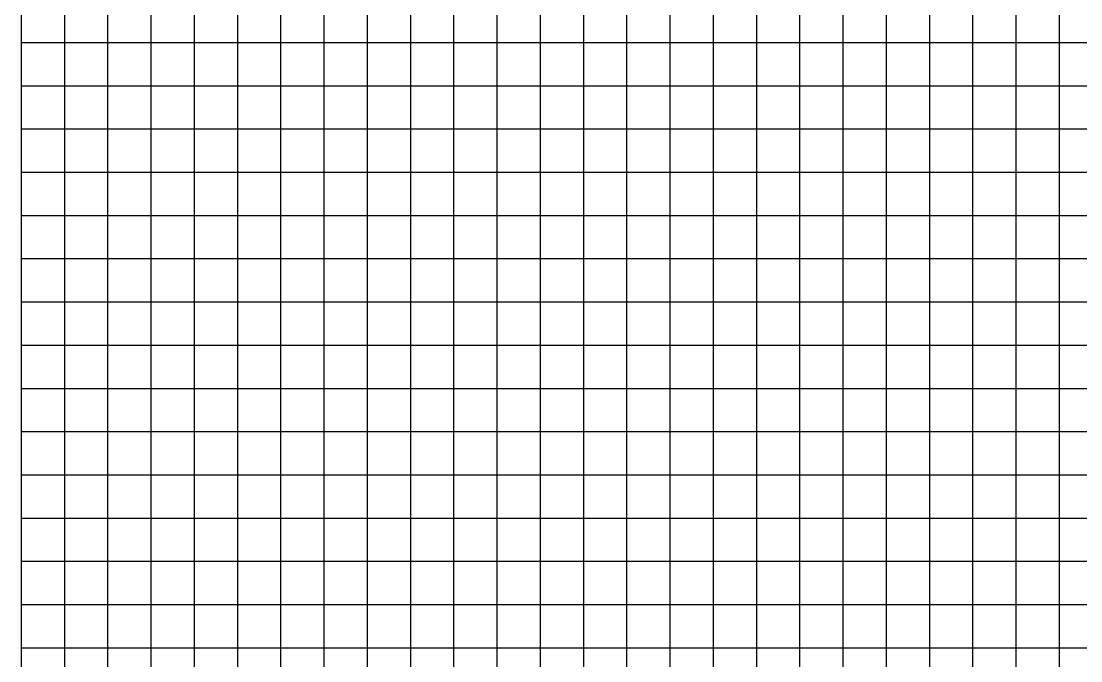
# Model space of a CAD drawing. Header units: millimetres. Extents: x 935 to 1185, y 918 to 1218.
# Drawn here: x 935.1 to 1057.6, y 991.4 to 1065.4 of the extents above; entities that cross this region are included whole.
import ezdxf

# ---------------------------------------------------------------- set-up
doc = ezdxf.new("R2010")
doc.units = ezdxf.units.MM
doc.layers.add('grid_5mm_NE', color=10, linetype='Continuous')

msp = doc.modelspace()

# ---------------------------------------------------------------- linework, layer by layer
at = {"layer": 'grid_5mm_NE', "color": 7}
for points in [[(935.11, 1067.91), (935.11, 1065.41), (935.11, 1062.91), (935.11, 1060.41), (935.11, 1057.91), (935.11, 1055.41), (935.11, 1052.91), (935.11, 1050.41), (935.11, 1047.91), (935.11, 1045.41), (935.11, 1042.91), (935.11, 1040.41), (935.11, 1037.91), (935.11, 1035.41), (935.11, 1032.91), (935.11, 1030.41), (935.11, 1027.91), (935.11, 1025.41), (935.11, 1022.91), (935.11, 1020.41), (935.11, 1017.91), (935.11, 1015.41), (935.11, 1012.91), (935.11, 1010.41), (935.11, 1007.91), (935.11, 1005.41), (935.11, 1002.91), (935.11, 1000.41), (935.11, 997.91), (935.11, 995.41), (935.11, 992.91), (935.11, 990.41)], [(940.11, 1067.91), (940.11, 1065.41), (940.11, 1062.91), (940.11, 1060.41), (940.11, 1057.91), (940.11, 1055.41), (940.11, 1052.91), (940.11, 1050.41), (940.11, 1047.91), (940.11, 1045.41), (940.11, 1042.91), (940.11, 1040.41), (940.11, 1037.91), (940.11, 1035.41), (940.11, 1032.91), (940.11, 1030.41), (940.11, 1027.91), (940.11, 1025.41), (940.11, 1022.91), (940.11, 1020.41), (940.11, 1017.91), (940.11, 1015.41), (940.11, 1012.91), (940.11, 1010.41), (940.11, 1007.91), (940.11, 1005.41), (940.11, 1002.91), (940.11, 1000.41), (940.11, 997.91), (940.11, 995.41), (940.11, 992.91), (940.11, 990.41)], [(945.11, 1067.91), (945.11, 1065.41), (945.11, 1062.91), (945.11, 1060.41), (945.11, 1057.91), (945.11, 1055.41), (945.11, 1052.91), (945.11, 1050.41), (945.11, 1047.91), (945.11, 1045.41), (945.11, 1042.91), (945.11, 1040.41), (945.11, 1037.91), (945.11, 1035.41), (945.11, 1032.91), (945.11, 1030.41), (945.11, 1027.91), (945.11, 1025.41), (945.11, 1022.91), (945.11, 1020.41), (945.11, 1017.91), (945.11, 1015.41), (945.11, 1012.91), (945.11, 1010.41), (945.11, 1007.91), (945.11, 1005.41), (945.11, 1002.91), (945.11, 1000.41), (945.11, 997.91), (945.11, 995.41), (945.11, 992.91), (945.11, 990.41)], [(950.11, 1067.91), (950.11, 1065.41), (950.11, 1062.91), (950.11, 1060.41), (950.11, 1057.91), (950.11, 1055.41), (950.11, 1052.91), (950.11, 1050.41), (950.11, 1047.91), (950.11, 1045.41), (950.11, 1042.91), (950.11, 1040.41), (950.11, 1037.91), (950.11, 1035.41), (950.11, 1032.91), (950.11, 1030.41), (950.11, 1027.91), (950.11, 1025.41), (950.11, 1022.91), (950.11, 1020.41), (950.11, 1017.91), (950.11, 1015.41), (950.11, 1012.91), (950.11, 1010.41), (950.11, 1007.91), (950.11, 1005.41), (950.11, 1002.91), (950.11, 1000.41), (950.11, 997.91), (950.11, 995.41), (950.11, 992.91), (950.11, 990.41)], [(955.11, 1067.91), (955.11, 1065.41), (955.11, 1062.91), (955.11, 1060.41), (955.11, 1057.91), (955.11, 1055.41), (955.11, 1052.91), (955.11, 1050.41), (955.11, 1047.91), (955.11, 1045.41), (955.11, 1042.91), (955.11, 1040.41), (955.11, 1037.91), (955.11, 1035.41), (955.11, 1032.91), (955.11, 1030.41), (955.11, 1027.91), (955.11, 1025.41), (955.11, 1022.91), (955.11, 1020.41), (955.11, 1017.91), (955.11, 1015.41), (955.11, 1012.91), (955.11, 1010.41), (955.11, 1007.91), (955.11, 1005.41), (955.11, 1002.91), (955.11, 1000.41), (955.11, 997.91), (955.11, 995.41), (955.11, 992.91), (955.11, 990.41)], [(960.11, 1067.91), (960.11, 1065.41), (960.11, 1062.91), (960.11, 1060.41), (960.11, 1057.91), (960.11, 1055.41), (960.11, 1052.91), (960.11, 1050.41), (960.11, 1047.91), (960.11, 1045.41), (960.11, 1042.91), (960.11, 1040.41), (960.11, 1037.91), (960.11, 1035.41), (960.11, 1032.91), (960.11, 1030.41), (960.11, 1027.91), (960.11, 1025.41), (960.11, 1022.91), (960.11, 1020.41), (960.11, 1017.91), (960.11, 1015.41), (960.11, 1012.91), (960.11, 1010.41), (960.11, 1007.91), (960.11, 1005.41), (960.11, 1002.91), (960.11, 1000.41), (960.11, 997.91), (960.11, 995.41), (960.11, 992.91), (960.11, 990.41)], [(965.11, 1067.91), (965.11, 1065.41), (965.11, 1062.91), (965.11, 1060.41), (965.11, 1057.91), (965.11, 1055.41), (965.11, 1052.91), (965.11, 1050.41), (965.11, 1047.91), (965.11, 1045.41), (965.11, 1042.91), (965.11, 1040.41), (965.11, 1037.91), (965.11, 1035.41), (965.11, 1032.91), (965.11, 1030.41), (965.11, 1027.91), (965.11, 1025.41), (965.11, 1022.91), (965.11, 1020.41), (965.11, 1017.91), (965.11, 1015.41), (965.11, 1012.91), (965.11, 1010.41), (965.11, 1007.91), (965.11, 1005.41), (965.11, 1002.91), (965.11, 1000.41), (965.11, 997.91), (965.11, 995.41), (965.11, 992.91), (965.11, 990.41)], [(970.11, 1067.91), (970.11, 1065.41), (970.11, 1062.91), (970.11, 1060.41), (970.11, 1057.91), (970.11, 1055.41), (970.11, 1052.91), (970.11, 1050.41), (970.11, 1047.91), (970.11, 1045.41), (970.11, 1042.91), (970.11, 1040.41), (970.11, 1037.91), (970.11, 1035.41), (970.11, 1032.91), (970.11, 1030.41), (970.11, 1027.91), (970.11, 1025.41), (970.11, 1022.91), (970.11, 1020.41), (970.11, 1017.91), (970.11, 1015.41), (970.11, 1012.91), (970.11, 1010.41), (970.11, 1007.91), (970.11, 1005.41), (970.11, 1002.91), (970.11, 1000.41), (970.11, 997.91), (970.11, 995.41), (970.11, 992.91), (970.11, 990.41)], [(975.11, 1067.91), (975.11, 1065.41), (975.11, 1062.91), (975.11, 1060.41), (975.11, 1057.91), (975.11, 1055.41), (975.11, 1052.91), (975.11, 1050.41), (975.11, 1047.91), (975.11, 1045.41), (975.11, 1042.91), (975.11, 1040.41), (975.11, 1037.91), (975.11, 1035.41), (975.11, 1032.91), (975.11, 1030.41), (975.11, 1027.91), (975.11, 1025.41), (975.11, 1022.91), (975.11, 1020.41), (975.11, 1017.91), (975.11, 1015.41), (975.11, 1012.91), (975.11, 1010.41), (975.11, 1007.91), (975.11, 1005.41), (975.11, 1002.91), (975.11, 1000.41), (975.11, 997.91), (975.11, 995.41), (975.11, 992.91), (975.11, 990.41)], [(980.11, 1067.91), (980.11, 1065.41), (980.11, 1062.91), (980.11, 1060.41), (980.11, 1057.91), (980.11, 1055.41), (980.11, 1052.91), (980.11, 1050.41), (980.11, 1047.91), (980.11, 1045.41), (980.11, 1042.91), (980.11, 1040.41), (980.11, 1037.91), (980.11, 1035.41), (980.11, 1032.91), (980.11, 1030.41), (980.11, 1027.91), (980.11, 1025.41), (980.11, 1022.91), (980.11, 1020.41), (980.11, 1017.91), (980.11, 1015.41), (980.11, 1012.91), (980.11, 1010.41), (980.11, 1007.91), (980.11, 1005.41), (980.11, 1002.91), (980.11, 1000.41), (980.11, 997.91), (980.11, 995.41), (980.11, 992.91), (980.11, 990.41)], [(985.11, 1067.91), (985.11, 1065.41), (985.11, 1062.91), (985.11, 1060.41), (985.11, 1057.91), (985.11, 1055.41), (985.11, 1052.91), (985.11, 1050.41), (985.11, 1047.91), (985.11, 1045.41), (985.11, 1042.91), (985.11, 1040.41), (985.11, 1037.91), (985.11, 1035.41), (985.11, 1032.91), (985.11, 1030.41), (985.11, 1027.91), (985.11, 1025.41), (985.11, 1022.91), (985.11, 1020.41), (985.11, 1017.91), (985.11, 1015.41), (985.11, 1012.91), (985.11, 1010.41), (985.11, 1007.91), (985.11, 1005.41), (985.11, 1002.91), (985.11, 1000.41), (985.11, 997.91), (985.11, 995.41), (985.11, 992.91), (985.11, 990.41)], [(990.11, 1067.91), (990.11, 1065.41), (990.11, 1062.91), (990.11, 1060.41), (990.11, 1057.91), (990.11, 1055.41), (990.11, 1052.91), (990.11, 1050.41), (990.11, 1047.91), (990.11, 1045.41), (990.11, 1042.91), (990.11, 1040.41), (990.11, 1037.91), (990.11, 1035.41), (990.11, 1032.91), (990.11, 1030.41), (990.11, 1027.91), (990.11, 1025.41), (990.11, 1022.91), (990.11, 1020.41), (990.11, 1017.91), (990.11, 1015.41), (990.11, 1012.91), (990.11, 1010.41), (990.11, 1007.91), (990.11, 1005.41), (990.11, 1002.91), (990.11, 1000.41), (990.11, 997.91), (990.11, 995.41), (990.11, 992.91), (990.11, 990.41)], [(995.11, 1067.91), (995.11, 1065.41), (995.11, 1062.91), (995.11, 1060.41), (995.11, 1057.91), (995.11, 1055.41), (995.11, 1052.91), (995.11, 1050.41), (995.11, 1047.91), (995.11, 1045.41), (995.11, 1042.91), (995.11, 1040.41), (995.11, 1037.91), (995.11, 1035.41), (995.11, 1032.91), (995.11, 1030.41), (995.11, 1027.91), (995.11, 1025.41), (995.11, 1022.91), (995.11, 1020.41), (995.11, 1017.91), (995.11, 1015.41), (995.11, 1012.91), (995.11, 1010.41), (995.11, 1007.91), (995.11, 1005.41), (995.11, 1002.91), (995.11, 1000.41), (995.11, 997.91), (995.11, 995.41), (995.11, 992.91), (995.11, 990.41)], [(1000.11, 1067.91), (1000.11, 1065.41), (1000.11, 1062.91), (1000.11, 1060.41), (1000.11, 1057.91), (1000.11, 1055.41), (1000.11, 1052.91), (1000.11, 1050.41), (1000.11, 1047.91), (1000.11, 1045.41), (1000.11, 1042.91), (1000.11, 1040.41), (1000.11, 1037.91), (1000.11, 1035.41), (1000.11, 1032.91), (1000.11, 1030.41), (1000.11, 1027.91), (1000.11, 1025.41), (1000.11, 1022.91), (1000.11, 1020.41), (1000.11, 1017.91), (1000.11, 1015.41), (1000.11, 1012.91), (1000.11, 1010.41), (1000.11, 1007.91), (1000.11, 1005.41), (1000.11, 1002.91), (1000.11, 1000.41), (1000.11, 997.91), (1000.11, 995.41), (1000.11, 992.91), (1000.11, 990.41)], [(1005.11, 1067.91), (1005.11, 1065.41), (1005.11, 1062.91), (1005.11, 1060.41), (1005.11, 1057.91), (1005.11, 1055.41), (1005.11, 1052.91), (1005.11, 1050.41), (1005.11, 1047.91), (1005.11, 1045.41), (1005.11, 1042.91), (1005.11, 1040.41), (1005.11, 1037.91), (1005.11, 1035.41), (1005.11, 1032.91), (1005.11, 1030.41), (1005.11, 1027.91), (1005.11, 1025.41), (1005.11, 1022.91), (1005.11, 1020.41), (1005.11, 1017.91), (1005.11, 1015.41), (1005.11, 1012.91), (1005.11, 1010.41), (1005.11, 1007.91), (1005.11, 1005.41), (1005.11, 1002.91), (1005.11, 1000.41), (1005.11, 997.91), (1005.11, 995.41), (1005.11, 992.91), (1005.11, 990.41)], [(1010.11, 1067.91), (1010.11, 1065.41), (1010.11, 1062.91), (1010.11, 1060.41), (1010.11, 1057.91), (1010.11, 1055.41), (1010.11, 1052.91), (1010.11, 1050.41), (1010.11, 1047.91), (1010.11, 1045.41), (1010.11, 1042.91), (1010.11, 1040.41), (1010.11, 1037.91), (1010.11, 1035.41), (1010.11, 1032.91), (1010.11, 1030.41), (1010.11, 1027.91), (1010.11, 1025.41), (1010.11, 1022.91), (1010.11, 1020.41), (1010.11, 1017.91), (1010.11, 1015.41), (1010.11, 1012.91), (1010.11, 1010.41), (1010.11, 1007.91), (1010.11, 1005.41), (1010.11, 1002.91), (1010.11, 1000.41), (1010.11, 997.91), (1010.11, 995.41), (1010.11, 992.91), (1010.11, 990.41)], [(1015.11, 1067.91), (1015.11, 1065.41), (1015.11, 1062.91), (1015.11, 1060.41), (1015.11, 1057.91), (1015.11, 1055.41), (1015.11, 1052.91), (1015.11, 1050.41), (1015.11, 1047.91), (1015.11, 1045.41), (1015.11, 1042.91), (1015.11, 1040.41), (1015.11, 1037.91), (1015.11, 1035.41), (1015.11, 1032.91), (1015.11, 1030.41), (1015.11, 1027.91), (1015.11, 1025.41), (1015.11, 1022.91), (1015.11, 1020.41), (1015.11, 1017.91), (1015.11, 1015.41), (1015.11, 1012.91), (1015.11, 1010.41), (1015.11, 1007.91), (1015.11, 1005.41), (1015.11, 1002.91), (1015.11, 1000.41), (1015.11, 997.91), (1015.11, 995.41), (1015.11, 992.91), (1015.11, 990.41)], [(1020.11, 1067.91), (1020.11, 1065.41), (1020.11, 1062.91), (1020.11, 1060.41), (1020.11, 1057.91), (1020.11, 1055.41), (1020.11, 1052.91), (1020.11, 1050.41), (1020.11, 1047.91), (1020.11, 1045.41), (1020.11, 1042.91), (1020.11, 1040.41), (1020.11, 1037.91), (1020.11, 1035.41), (1020.11, 1032.91), (1020.11, 1030.41), (1020.11, 1027.91), (1020.11, 1025.41), (1020.11, 1022.91), (1020.11, 1020.41), (1020.11, 1017.91), (1020.11, 1015.41), (1020.11, 1012.91), (1020.11, 1010.41), (1020.11, 1007.91), (1020.11, 1005.41), (1020.11, 1002.91), (1020.11, 1000.41), (1020.11, 997.91), (1020.11, 995.41), (1020.11, 992.91), (1020.11, 990.41)], [(1025.11, 1067.91), (1025.11, 1065.41), (1025.11, 1062.91), (1025.11, 1060.41), (1025.11, 1057.91), (1025.11, 1055.41), (1025.11, 1052.91), (1025.11, 1050.41), (1025.11, 1047.91), (1025.11, 1045.41), (1025.11, 1042.91), (1025.11, 1040.41), (1025.11, 1037.91), (1025.11, 1035.41), (1025.11, 1032.91), (1025.11, 1030.41), (1025.11, 1027.91), (1025.11, 1025.41), (1025.11, 1022.91), (1025.11, 1020.41), (1025.11, 1017.91), (1025.11, 1015.41), (1025.11, 1012.91), (1025.11, 1010.41), (1025.11, 1007.91), (1025.11, 1005.41), (1025.11, 1002.91), (1025.11, 1000.41), (1025.11, 997.91), (1025.11, 995.41), (1025.11, 992.91), (1025.11, 990.41)], [(1030.11, 1067.91), (1030.11, 1065.41), (1030.11, 1062.91), (1030.11, 1060.41), (1030.11, 1057.91), (1030.11, 1055.41), (1030.11, 1052.91), (1030.11, 1050.41), (1030.11, 1047.91), (1030.11, 1045.41), (1030.11, 1042.91), (1030.11, 1040.41), (1030.11, 1037.91), (1030.11, 1035.41), (1030.11, 1032.91), (1030.11, 1030.41), (1030.11, 1027.91), (1030.11, 1025.41), (1030.11, 1022.91), (1030.11, 1020.41), (1030.11, 1017.91), (1030.11, 1015.41), (1030.11, 1012.91), (1030.11, 1010.41), (1030.11, 1007.91), (1030.11, 1005.41), (1030.11, 1002.91), (1030.11, 1000.41), (1030.11, 997.91), (1030.11, 995.41), (1030.11, 992.91), (1030.11, 990.41)], [(1035.11, 1067.91), (1035.11, 1065.41), (1035.11, 1062.91), (1035.11, 1060.41), (1035.11, 1057.91), (1035.11, 1055.41), (1035.11, 1052.91), (1035.11, 1050.41), (1035.11, 1047.91), (1035.11, 1045.41), (1035.11, 1042.91), (1035.11, 1040.41), (1035.11, 1037.91), (1035.11, 1035.41), (1035.11, 1032.91), (1035.11, 1030.41), (1035.11, 1027.91), (1035.11, 1025.41), (1035.11, 1022.91), (1035.11, 1020.41), (1035.11, 1017.91), (1035.11, 1015.41), (1035.11, 1012.91), (1035.11, 1010.41), (1035.11, 1007.91), (1035.11, 1005.41), (1035.11, 1002.91), (1035.11, 1000.41), (1035.11, 997.91), (1035.11, 995.41), (1035.11, 992.91), (1035.11, 990.41)], [(1040.11, 1067.91), (1040.11, 1065.41), (1040.11, 1062.91), (1040.11, 1060.41), (1040.11, 1057.91), (1040.11, 1055.41), (1040.11, 1052.91), (1040.11, 1050.41), (1040.11, 1047.91), (1040.11, 1045.41), (1040.11, 1042.91), (1040.11, 1040.41), (1040.11, 1037.91), (1040.11, 1035.41), (1040.11, 1032.91), (1040.11, 1030.41), (1040.11, 1027.91), (1040.11, 1025.41), (1040.11, 1022.91), (1040.11, 1020.41), (1040.11, 1017.91), (1040.11, 1015.41), (1040.11, 1012.91), (1040.11, 1010.41), (1040.11, 1007.91), (1040.11, 1005.41), (1040.11, 1002.91), (1040.11, 1000.41), (1040.11, 997.91), (1040.11, 995.41), (1040.11, 992.91), (1040.11, 990.41)], [(1045.11, 1067.91), (1045.11, 1065.41), (1045.11, 1062.91), (1045.11, 1060.41), (1045.11, 1057.91), (1045.11, 1055.41), (1045.11, 1052.91), (1045.11, 1050.41), (1045.11, 1047.91), (1045.11, 1045.41), (1045.11, 1042.91), (1045.11, 1040.41), (1045.11, 1037.91), (1045.11, 1035.41), (1045.11, 1032.91), (1045.11, 1030.41), (1045.11, 1027.91), (1045.11, 1025.41), (1045.11, 1022.91), (1045.11, 1020.41), (1045.11, 1017.91), (1045.11, 1015.41), (1045.11, 1012.91), (1045.11, 1010.41), (1045.11, 1007.91), (1045.11, 1005.41), (1045.11, 1002.91), (1045.11, 1000.41), (1045.11, 997.91), (1045.11, 995.41), (1045.11, 992.91), (1045.11, 990.41)], [(1050.11, 1067.91), (1050.11, 1065.41), (1050.11, 1062.91), (1050.11, 1060.41), (1050.11, 1057.91), (1050.11, 1055.41), (1050.11, 1052.91), (1050.11, 1050.41), (1050.11, 1047.91), (1050.11, 1045.41), (1050.11, 1042.91), (1050.11, 1040.41), (1050.11, 1037.91), (1050.11, 1035.41), (1050.11, 1032.91), (1050.11, 1030.41), (1050.11, 1027.91), (1050.11, 1025.41), (1050.11, 1022.91), (1050.11, 1020.41), (1050.11, 1017.91), (1050.11, 1015.41), (1050.11, 1012.91), (1050.11, 1010.41), (1050.11, 1007.91), (1050.11, 1005.41), (1050.11, 1002.91), (1050.11, 1000.41), (1050.11, 997.91), (1050.11, 995.41), (1050.11, 992.91), (1050.11, 990.41)], [(1055.11, 1067.91), (1055.11, 1065.41), (1055.11, 1062.91), (1055.11, 1060.41), (1055.11, 1057.91), (1055.11, 1055.41), (1055.11, 1052.91), (1055.11, 1050.41), (1055.11, 1047.91), (1055.11, 1045.41), (1055.11, 1042.91), (1055.11, 1040.41), (1055.11, 1037.91), (1055.11, 1035.41), (1055.11, 1032.91), (1055.11, 1030.41), (1055.11, 1027.91), (1055.11, 1025.41), (1055.11, 1022.91), (1055.11, 1020.41), (1055.11, 1017.91), (1055.11, 1015.41), (1055.11, 1012.91), (1055.11, 1010.41), (1055.11, 1007.91), (1055.11, 1005.41), (1055.11, 1002.91), (1055.11, 1000.41), (1055.11, 997.91), (1055.11, 995.41), (1055.11, 992.91), (1055.11, 990.41)], [(1060.11, 1062.91), (1057.61, 1062.91), (1055.11, 1062.91), (1052.61, 1062.91), (1050.11, 1062.91), (1047.61, 1062.91), (1045.11, 1062.91), (1042.61, 1062.91), (1040.11, 1062.91), (1037.61, 1062.91), (1035.11, 1062.91), (1032.61, 1062.91), (1030.11, 1062.91), (1027.61, 1062.91), (1025.11, 1062.91), (1022.61, 1062.91), (1020.11, 1062.91), (1017.61, 1062.91), (1015.11, 1062.91), (1012.61, 1062.91), (1010.11, 1062.91), (1007.61, 1062.91), (1005.11, 1062.91), (1002.61, 1062.91), (1000.11, 1062.91), (997.61, 1062.91), (995.11, 1062.91), (992.61, 1062.91), (990.11, 1062.91), (987.61, 1062.91), (985.11, 1062.91), (982.61, 1062.91), (980.11, 1062.91), (977.61, 1062.91), (975.11, 1062.91), (972.61, 1062.91), (970.11, 1062.91), (967.61, 1062.91), (965.11, 1062.91), (962.61, 1062.91), (960.11, 1062.91), (957.61, 1062.91), (955.11, 1062.91), (952.61, 1062.91), (950.11, 1062.91), (947.61, 1062.91), (945.11, 1062.91), (942.61, 1062.91), (940.11, 1062.91), (937.61, 1062.91), (935.11, 1062.91)], [(1060.11, 1057.91), (1057.61, 1057.91), (1055.11, 1057.91), (1052.61, 1057.91), (1050.11, 1057.91), (1047.61, 1057.91), (1045.11, 1057.91), (1042.61, 1057.91), (1040.11, 1057.91), (1037.61, 1057.91), (1035.11, 1057.91), (1032.61, 1057.91), (1030.11, 1057.91), (1027.61, 1057.91), (1025.11, 1057.91), (1022.61, 1057.91), (1020.11, 1057.91), (1017.61, 1057.91), (1015.11, 1057.91), (1012.61, 1057.91), (1010.11, 1057.91), (1007.61, 1057.91), (1005.11, 1057.91), (1002.61, 1057.91), (1000.11, 1057.91), (997.61, 1057.91), (995.11, 1057.91), (992.61, 1057.91), (990.11, 1057.91), (987.61, 1057.91), (985.11, 1057.91), (982.61, 1057.91), (980.11, 1057.91), (977.61, 1057.91), (975.11, 1057.91), (972.61, 1057.91), (970.11, 1057.91), (967.61, 1057.91), (965.11, 1057.91), (962.61, 1057.91), (960.11, 1057.91), (957.61, 1057.91), (955.11, 1057.91), (952.61, 1057.91), (950.11, 1057.91), (947.61, 1057.91), (945.11, 1057.91), (942.61, 1057.91), (940.11, 1057.91), (937.61, 1057.91), (935.11, 1057.91)], [(1060.11, 1052.91), (1057.61, 1052.91), (1055.11, 1052.91), (1052.61, 1052.91), (1050.11, 1052.91), (1047.61, 1052.91), (1045.11, 1052.91), (1042.61, 1052.91), (1040.11, 1052.91), (1037.61, 1052.91), (1035.11, 1052.91), (1032.61, 1052.91), (1030.11, 1052.91), (1027.61, 1052.91), (1025.11, 1052.91), (1022.61, 1052.91), (1020.11, 1052.91), (1017.61, 1052.91), (1015.11, 1052.91), (1012.61, 1052.91), (1010.11, 1052.91), (1007.61, 1052.91), (1005.11, 1052.91), (1002.61, 1052.91), (1000.11, 1052.91), (997.61, 1052.91), (995.11, 1052.91), (992.61, 1052.91), (990.11, 1052.91), (987.61, 1052.91), (985.11, 1052.91), (982.61, 1052.91), (980.11, 1052.91), (977.61, 1052.91), (975.11, 1052.91), (972.61, 1052.91), (970.11, 1052.91), (967.61, 1052.91), (965.11, 1052.91), (962.61, 1052.91), (960.11, 1052.91), (957.61, 1052.91), (955.11, 1052.91), (952.61, 1052.91), (950.11, 1052.91), (947.61, 1052.91), (945.11, 1052.91), (942.61, 1052.91), (940.11, 1052.91), (937.61, 1052.91), (935.11, 1052.91)], [(1060.11, 1047.91), (1057.61, 1047.91), (1055.11, 1047.91), (1052.61, 1047.91), (1050.11, 1047.91), (1047.61, 1047.91), (1045.11, 1047.91), (1042.61, 1047.91), (1040.11, 1047.91), (1037.61, 1047.91), (1035.11, 1047.91), (1032.61, 1047.91), (1030.11, 1047.91), (1027.61, 1047.91), (1025.11, 1047.91), (1022.61, 1047.91), (1020.11, 1047.91), (1017.61, 1047.91), (1015.11, 1047.91), (1012.61, 1047.91), (1010.11, 1047.91), (1007.61, 1047.91), (1005.11, 1047.91), (1002.61, 1047.91), (1000.11, 1047.91), (997.61, 1047.91), (995.11, 1047.91), (992.61, 1047.91), (990.11, 1047.91), (987.61, 1047.91), (985.11, 1047.91), (982.61, 1047.91), (980.11, 1047.91), (977.61, 1047.91), (975.11, 1047.91), (972.61, 1047.91), (970.11, 1047.91), (967.61, 1047.91), (965.11, 1047.91), (962.61, 1047.91), (960.11, 1047.91), (957.61, 1047.91), (955.11, 1047.91), (952.61, 1047.91), (950.11, 1047.91), (947.61, 1047.91), (945.11, 1047.91), (942.61, 1047.91), (940.11, 1047.91), (937.61, 1047.91), (935.11, 1047.91)], [(1060.11, 1042.91), (1057.61, 1042.91), (1055.11, 1042.91), (1052.61, 1042.91), (1050.11, 1042.91), (1047.61, 1042.91), (1045.11, 1042.91), (1042.61, 1042.91), (1040.11, 1042.91), (1037.61, 1042.91), (1035.11, 1042.91), (1032.61, 1042.91), (1030.11, 1042.91), (1027.61, 1042.91), (1025.11, 1042.91), (1022.61, 1042.91), (1020.11, 1042.91), (1017.61, 1042.91), (1015.11, 1042.91), (1012.61, 1042.91), (1010.11, 1042.91), (1007.61, 1042.91), (1005.11, 1042.91), (1002.61, 1042.91), (1000.11, 1042.91), (997.61, 1042.91), (995.11, 1042.91), (992.61, 1042.91), (990.11, 1042.91), (987.61, 1042.91), (985.11, 1042.91), (982.61, 1042.91), (980.11, 1042.91), (977.61, 1042.91), (975.11, 1042.91), (972.61, 1042.91), (970.11, 1042.91), (967.61, 1042.91), (965.11, 1042.91), (962.61, 1042.91), (960.11, 1042.91), (957.61, 1042.91), (955.11, 1042.91), (952.61, 1042.91), (950.11, 1042.91), (947.61, 1042.91), (945.11, 1042.91), (942.61, 1042.91), (940.11, 1042.91), (937.61, 1042.91), (935.11, 1042.91)], [(1060.11, 1037.91), (1057.61, 1037.91), (1055.11, 1037.91), (1052.61, 1037.91), (1050.11, 1037.91), (1047.61, 1037.91), (1045.11, 1037.91), (1042.61, 1037.91), (1040.11, 1037.91), (1037.61, 1037.91), (1035.11, 1037.91), (1032.61, 1037.91), (1030.11, 1037.91), (1027.61, 1037.91), (1025.11, 1037.91), (1022.61, 1037.91), (1020.11, 1037.91), (1017.61, 1037.91), (1015.11, 1037.91), (1012.61, 1037.91), (1010.11, 1037.91), (1007.61, 1037.91), (1005.11, 1037.91), (1002.61, 1037.91), (1000.11, 1037.91), (997.61, 1037.91), (995.11, 1037.91), (992.61, 1037.91), (990.11, 1037.91), (987.61, 1037.91), (985.11, 1037.91), (982.61, 1037.91), (980.11, 1037.91), (977.61, 1037.91), (975.11, 1037.91), (972.61, 1037.91), (970.11, 1037.91), (967.61, 1037.91), (965.11, 1037.91), (962.61, 1037.91), (960.11, 1037.91), (957.61, 1037.91), (955.11, 1037.91), (952.61, 1037.91), (950.11, 1037.91), (947.61, 1037.91), (945.11, 1037.91), (942.61, 1037.91), (940.11, 1037.91), (937.61, 1037.91), (935.11, 1037.91)], [(1060.11, 1032.91), (1057.61, 1032.91), (1055.11, 1032.91), (1052.61, 1032.91), (1050.11, 1032.91), (1047.61, 1032.91), (1045.11, 1032.91), (1042.61, 1032.91), (1040.11, 1032.91), (1037.61, 1032.91), (1035.11, 1032.91), (1032.61, 1032.91), (1030.11, 1032.91), (1027.61, 1032.91), (1025.11, 1032.91), (1022.61, 1032.91), (1020.11, 1032.91), (1017.61, 1032.91), (1015.11, 1032.91), (1012.61, 1032.91), (1010.11, 1032.91), (1007.61, 1032.91), (1005.11, 1032.91), (1002.61, 1032.91), (1000.11, 1032.91), (997.61, 1032.91), (995.11, 1032.91), (992.61, 1032.91), (990.11, 1032.91), (987.61, 1032.91), (985.11, 1032.91), (982.61, 1032.91), (980.11, 1032.91), (977.61, 1032.91), (975.11, 1032.91), (972.61, 1032.91), (970.11, 1032.91), (967.61, 1032.91), (965.11, 1032.91), (962.61, 1032.91), (960.11, 1032.91), (957.61, 1032.91), (955.11, 1032.91), (952.61, 1032.91), (950.11, 1032.91), (947.61, 1032.91), (945.11, 1032.91), (942.61, 1032.91), (940.11, 1032.91), (937.61, 1032.91), (935.11, 1032.91)], [(1060.11, 1027.91), (1057.61, 1027.91), (1055.11, 1027.91), (1052.61, 1027.91), (1050.11, 1027.91), (1047.61, 1027.91), (1045.11, 1027.91), (1042.61, 1027.91), (1040.11, 1027.91), (1037.61, 1027.91), (1035.11, 1027.91), (1032.61, 1027.91), (1030.11, 1027.91), (1027.61, 1027.91), (1025.11, 1027.91), (1022.61, 1027.91), (1020.11, 1027.91), (1017.61, 1027.91), (1015.11, 1027.91), (1012.61, 1027.91), (1010.11, 1027.91), (1007.61, 1027.91), (1005.11, 1027.91), (1002.61, 1027.91), (1000.11, 1027.91), (997.61, 1027.91), (995.11, 1027.91), (992.61, 1027.91), (990.11, 1027.91), (987.61, 1027.91), (985.11, 1027.91), (982.61, 1027.91), (980.11, 1027.91), (977.61, 1027.91), (975.11, 1027.91), (972.61, 1027.91), (970.11, 1027.91), (967.61, 1027.91), (965.11, 1027.91), (962.61, 1027.91), (960.11, 1027.91), (957.61, 1027.91), (955.11, 1027.91), (952.61, 1027.91), (950.11, 1027.91), (947.61, 1027.91), (945.11, 1027.91), (942.61, 1027.91), (940.11, 1027.91), (937.61, 1027.91), (935.11, 1027.91)], [(1060.11, 1022.91), (1057.61, 1022.91), (1055.11, 1022.91), (1052.61, 1022.91), (1050.11, 1022.91), (1047.61, 1022.91), (1045.11, 1022.91), (1042.61, 1022.91), (1040.11, 1022.91), (1037.61, 1022.91), (1035.11, 1022.91), (1032.61, 1022.91), (1030.11, 1022.91), (1027.61, 1022.91), (1025.11, 1022.91), (1022.61, 1022.91), (1020.11, 1022.91), (1017.61, 1022.91), (1015.11, 1022.91), (1012.61, 1022.91), (1010.11, 1022.91), (1007.61, 1022.91), (1005.11, 1022.91), (1002.61, 1022.91), (1000.11, 1022.91), (997.61, 1022.91), (995.11, 1022.91), (992.61, 1022.91), (990.11, 1022.91), (987.61, 1022.91), (985.11, 1022.91), (982.61, 1022.91), (980.11, 1022.91), (977.61, 1022.91), (975.11, 1022.91), (972.61, 1022.91), (970.11, 1022.91), (967.61, 1022.91), (965.11, 1022.91), (962.61, 1022.91), (960.11, 1022.91), (957.61, 1022.91), (955.11, 1022.91), (952.61, 1022.91), (950.11, 1022.91), (947.61, 1022.91), (945.11, 1022.91), (942.61, 1022.91), (940.11, 1022.91), (937.61, 1022.91), (935.11, 1022.91)], [(1060.11, 1017.91), (1057.61, 1017.91), (1055.11, 1017.91), (1052.61, 1017.91), (1050.11, 1017.91), (1047.61, 1017.91), (1045.11, 1017.91), (1042.61, 1017.91), (1040.11, 1017.91), (1037.61, 1017.91), (1035.11, 1017.91), (1032.61, 1017.91), (1030.11, 1017.91), (1027.61, 1017.91), (1025.11, 1017.91), (1022.61, 1017.91), (1020.11, 1017.91), (1017.61, 1017.91), (1015.11, 1017.91), (1012.61, 1017.91), (1010.11, 1017.91), (1007.61, 1017.91), (1005.11, 1017.91), (1002.61, 1017.91), (1000.11, 1017.91), (997.61, 1017.91), (995.11, 1017.91), (992.61, 1017.91), (990.11, 1017.91), (987.61, 1017.91), (985.11, 1017.91), (982.61, 1017.91), (980.11, 1017.91), (977.61, 1017.91), (975.11, 1017.91), (972.61, 1017.91), (970.11, 1017.91), (967.61, 1017.91), (965.11, 1017.91), (962.61, 1017.91), (960.11, 1017.91), (957.61, 1017.91), (955.11, 1017.91), (952.61, 1017.91), (950.11, 1017.91), (947.61, 1017.91), (945.11, 1017.91), (942.61, 1017.91), (940.11, 1017.91), (937.61, 1017.91), (935.11, 1017.91)], [(1060.11, 1012.91), (1057.61, 1012.91), (1055.11, 1012.91), (1052.61, 1012.91), (1050.11, 1012.91), (1047.61, 1012.91), (1045.11, 1012.91), (1042.61, 1012.91), (1040.11, 1012.91), (1037.61, 1012.91), (1035.11, 1012.91), (1032.61, 1012.91), (1030.11, 1012.91), (1027.61, 1012.91), (1025.11, 1012.91), (1022.61, 1012.91), (1020.11, 1012.91), (1017.61, 1012.91), (1015.11, 1012.91), (1012.61, 1012.91), (1010.11, 1012.91), (1007.61, 1012.91), (1005.11, 1012.91), (1002.61, 1012.91), (1000.11, 1012.91), (997.61, 1012.91), (995.11, 1012.91), (992.61, 1012.91), (990.11, 1012.91), (987.61, 1012.91), (985.11, 1012.91), (982.61, 1012.91), (980.11, 1012.91), (977.61, 1012.91), (975.11, 1012.91), (972.61, 1012.91), (970.11, 1012.91), (967.61, 1012.91), (965.11, 1012.91), (962.61, 1012.91), (960.11, 1012.91), (957.61, 1012.91), (955.11, 1012.91), (952.61, 1012.91), (950.11, 1012.91), (947.61, 1012.91), (945.11, 1012.91), (942.61, 1012.91), (940.11, 1012.91), (937.61, 1012.91), (935.11, 1012.91)], [(1060.11, 1007.91), (1057.61, 1007.91), (1055.11, 1007.91), (1052.61, 1007.91), (1050.11, 1007.91), (1047.61, 1007.91), (1045.11, 1007.91), (1042.61, 1007.91), (1040.11, 1007.91), (1037.61, 1007.91), (1035.11, 1007.91), (1032.61, 1007.91), (1030.11, 1007.91), (1027.61, 1007.91), (1025.11, 1007.91), (1022.61, 1007.91), (1020.11, 1007.91), (1017.61, 1007.91), (1015.11, 1007.91), (1012.61, 1007.91), (1010.11, 1007.91), (1007.61, 1007.91), (1005.11, 1007.91), (1002.61, 1007.91), (1000.11, 1007.91), (997.61, 1007.91), (995.11, 1007.91), (992.61, 1007.91), (990.11, 1007.91), (987.61, 1007.91), (985.11, 1007.91), (982.61, 1007.91), (980.11, 1007.91), (977.61, 1007.91), (975.11, 1007.91), (972.61, 1007.91), (970.11, 1007.91), (967.61, 1007.91), (965.11, 1007.91), (962.61, 1007.91), (960.11, 1007.91), (957.61, 1007.91), (955.11, 1007.91), (952.61, 1007.91), (950.11, 1007.91), (947.61, 1007.91), (945.11, 1007.91), (942.61, 1007.91), (940.11, 1007.91), (937.61, 1007.91), (935.11, 1007.91)], [(1060.11, 1002.91), (1057.61, 1002.91), (1055.11, 1002.91), (1052.61, 1002.91), (1050.11, 1002.91), (1047.61, 1002.91), (1045.11, 1002.91), (1042.61, 1002.91), (1040.11, 1002.91), (1037.61, 1002.91), (1035.11, 1002.91), (1032.61, 1002.91), (1030.11, 1002.91), (1027.61, 1002.91), (1025.11, 1002.91), (1022.61, 1002.91), (1020.11, 1002.91), (1017.61, 1002.91), (1015.11, 1002.91), (1012.61, 1002.91), (1010.11, 1002.91), (1007.61, 1002.91), (1005.11, 1002.91), (1002.61, 1002.91), (1000.11, 1002.91), (997.61, 1002.91), (995.11, 1002.91), (992.61, 1002.91), (990.11, 1002.91), (987.61, 1002.91), (985.11, 1002.91), (982.61, 1002.91), (980.11, 1002.91), (977.61, 1002.91), (975.11, 1002.91), (972.61, 1002.91), (970.11, 1002.91), (967.61, 1002.91), (965.11, 1002.91), (962.61, 1002.91), (960.11, 1002.91), (957.61, 1002.91), (955.11, 1002.91), (952.61, 1002.91), (950.11, 1002.91), (947.61, 1002.91), (945.11, 1002.91), (942.61, 1002.91), (940.11, 1002.91), (937.61, 1002.91), (935.11, 1002.91)], [(1060.11, 997.91), (1057.61, 997.91), (1055.11, 997.91), (1052.61, 997.91), (1050.11, 997.91), (1047.61, 997.91), (1045.11, 997.91), (1042.61, 997.91), (1040.11, 997.91), (1037.61, 997.91), (1035.11, 997.91), (1032.61, 997.91), (1030.11, 997.91), (1027.61, 997.91), (1025.11, 997.91), (1022.61, 997.91), (1020.11, 997.91), (1017.61, 997.91), (1015.11, 997.91), (1012.61, 997.91), (1010.11, 997.91), (1007.61, 997.91), (1005.11, 997.91), (1002.61, 997.91), (1000.11, 997.91), (997.61, 997.91), (995.11, 997.91), (992.61, 997.91), (990.11, 997.91), (987.61, 997.91), (985.11, 997.91), (982.61, 997.91), (980.11, 997.91), (977.61, 997.91), (975.11, 997.91), (972.61, 997.91), (970.11, 997.91), (967.61, 997.91), (965.11, 997.91), (962.61, 997.91), (960.11, 997.91), (957.61, 997.91), (955.11, 997.91), (952.61, 997.91), (950.11, 997.91), (947.61, 997.91), (945.11, 997.91), (942.61, 997.91), (940.11, 997.91), (937.61, 997.91), (935.11, 997.91)], [(1060.11, 992.91), (1057.61, 992.91), (1055.11, 992.91), (1052.61, 992.91), (1050.11, 992.91), (1047.61, 992.91), (1045.11, 992.91), (1042.61, 992.91), (1040.11, 992.91), (1037.61, 992.91), (1035.11, 992.91), (1032.61, 992.91), (1030.11, 992.91), (1027.61, 992.91), (1025.11, 992.91), (1022.61, 992.91), (1020.11, 992.91), (1017.61, 992.91), (1015.11, 992.91), (1012.61, 992.91), (1010.11, 992.91), (1007.61, 992.91), (1005.11, 992.91), (1002.61, 992.91), (1000.11, 992.91), (997.61, 992.91), (995.11, 992.91), (992.61, 992.91), (990.11, 992.91), (987.61, 992.91), (985.11, 992.91), (982.61, 992.91), (980.11, 992.91), (977.61, 992.91), (975.11, 992.91), (972.61, 992.91), (970.11, 992.91), (967.61, 992.91), (965.11, 992.91), (962.61, 992.91), (960.11, 992.91), (957.61, 992.91), (955.11, 992.91), (952.61, 992.91), (950.11, 992.91), (947.61, 992.91), (945.11, 992.91), (942.61, 992.91), (940.11, 992.91), (937.61, 992.91), (935.11, 992.91)]]:
    msp.add_lwpolyline(points, dxfattribs=at)

doc.saveas('drawing.dxf')
